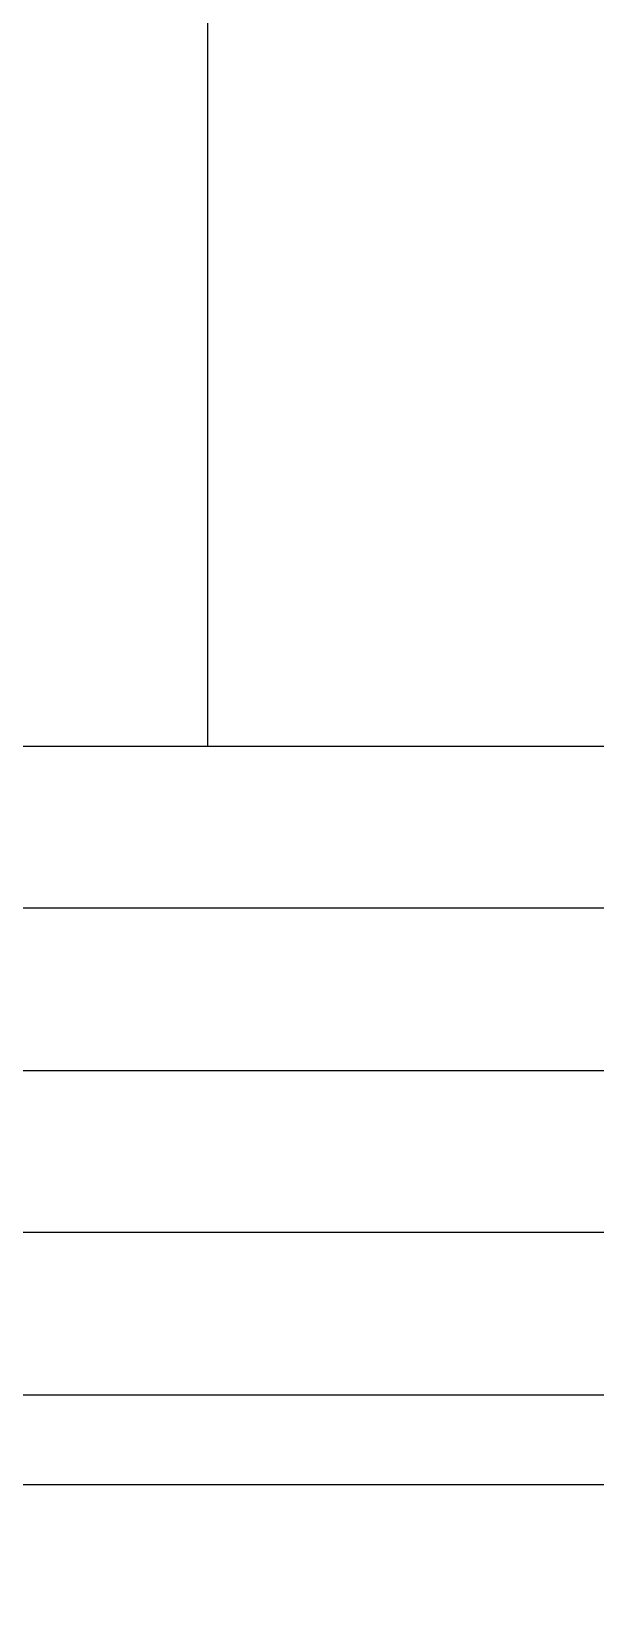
# Model space of a CAD drawing. Header units: millimetres. Extents: x 7018 to 13530, y 4187 to 5692.
# Drawn here: x 11759 to 11785.8, y 4946.3 to 5020.8 of the extents above; entities that cross this region are included whole.
import ezdxf

# ---------------------------------------------------------------- set-up
doc = ezdxf.new("R2010")
doc.units = ezdxf.units.MM
doc.layers.add('绘图', color=7, linetype='Continuous')

msp = doc.modelspace()

# ---------------------------------------------------------------- linework, layer by layer
for p, q in [((11767.36, 5242.873), (11767.36, 4986.912)), ((11706.359, 4956.132), (12115.615, 4956.132))]:
    msp.add_line(p, q)
msp.add_lwpolyline([(12119.653, 4951.873), (12119.653, 5248.873), (11699.653, 5248.873), (11699.653, 4951.873)], close=True)
for points in [[(11719.177, 4986.912), (12115.615, 4986.912)], [(11719.177, 4979.24), (12015.307, 4979.24)], [(11719.177, 4971.522), (12068.247, 4971.522)], [(11719.177, 4963.849), (12015.307, 4963.849)]]:
    msp.add_lwpolyline(points)
at = {"layer": '绘图', "lineweight": 13, "ltscale": 0.2}
for centre, radius, start, end in [((11323.851, 4624.639), 437.429, 88.5439, 88.5439), ((11345.593, 4624.747), 434.829, 88.05782, 88.05782)]:
    msp.add_arc(centre, radius, start, end, dxfattribs=at)

doc.saveas('drawing.dxf')
